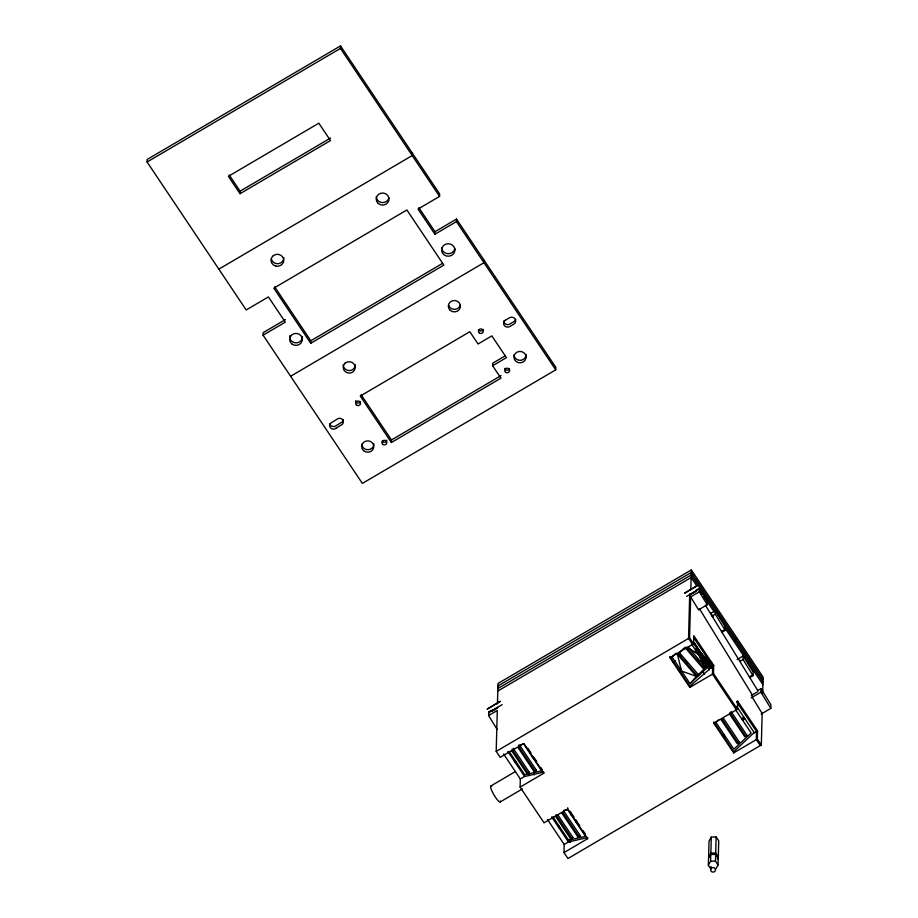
<?xml version="1.0" encoding="UTF-8"?>
<svg xmlns="http://www.w3.org/2000/svg" width="918" height="918" viewBox="0 0 918 918"><rect width="100%" height="100%" fill="white"/><g stroke="black" fill="none" stroke-linecap="round" stroke-linejoin="round"><path stroke-width="1.38" d="M456.51 219.069L555.792 367.315L555.734 369.851L362.369 483.419L263.076 335.173L285.303 322.126L268.423 296.927L246.196 309.974L147.087 162.004L147.155 159.468L340.509 45.9L439.63 193.882L439.561 196.406L418.034 209.052L434.914 234.251L456.441 221.605L456.51 219.069L434.983 231.715L434.914 234.251M240.011 193.721L228.364 176.325L318.833 123.184L330.48 140.58L240.011 193.721L240.08 191.185L229.202 174.948M263.076 335.173L263.145 332.649L285.372 319.59M310.743 343.286L273.805 288.149L406.892 209.981L443.83 265.118L310.743 343.286L310.8 340.762L274.654 286.795M439.561 196.406L340.452 48.425L340.509 45.9M505.336 355.794L492.702 363.218L492.633 365.743L500.953 378.17L391.378 442.522L391.447 439.997L361.13 394.729M412.274 153.042L412.205 155.567L218.851 269.146M484.038 260.184L483.97 262.709L290.604 376.277M497.12 729.431L488.617 715.547L488.709 712.012L490.855 710.75M491.933 710.107L491.91 711.278L497.338 708.076M567.726 807.771L567.691 808.942L544.041 822.826L520.127 787.116L543.777 773.22L523.845 743.465L500.195 757.35L496.202 751.406L497.281 710.463L488.617 715.547M497.453 703.831L497.981 683.485L691.346 569.917L763.11 677.059L762.686 693.147M520.127 787.116L520.334 778.992L503.592 753.999M543.777 773.22L543.8 772.061L524.603 776.49L520.334 778.992M699.39 608.668L752.29 694.88L752.221 697.255L762.158 713.447L761.332 744.968L567.967 858.537L563.985 852.592L564.191 844.468L547.449 819.464M570.514 842.116L570.594 839.293M571.226 815.31L571.294 812.487M563.985 852.592L587.623 838.696L587.658 837.537L568.449 841.967L564.191 844.468M669.91 657.667L669.933 656.508L689.866 686.274L689.843 687.433L713.493 673.537L713.699 665.424L693.767 635.658L693.56 643.782L669.91 657.667L689.843 687.433M689.705 593.969L688.546 638.435L692.528 644.379M693.56 643.782L689.567 637.826L690.646 596.884L698.587 609.839M690.829 589.517L691.346 569.917M695.5 651.941L695.569 649.095L709.465 669.842M707.25 604.744L699.309 591.8L699.401 588.254L707.342 601.175L707.25 604.744L698.77 609.724M711.312 661.993L712.678 666.02L712.46 674.145L736.385 709.855M710.991 866.431L710.922 869.128L708.329 865.261L708.501 858.525L710.773 854.497L715.627 854.337L718.22 858.204L718.037 864.94L715.776 868.967M705.334 605.123L721.996 632.25L725.22 630.345L715.294 614.188L715.386 610.619L710.532 613.465M733.689 752.909L713.756 723.143L713.791 721.984L733.723 751.75L733.689 752.909L757.339 739.013L757.557 730.889L737.624 701.134L736.592 701.742L756.524 731.497L756.317 739.621L760.299 745.565M708.329 865.261L710.601 861.233L710.773 854.497M711.289 837.136L709.017 841.152L708.604 857.171L710.865 853.143L711.289 837.136L716.143 836.975L718.725 840.842L718.312 856.85L717.176 858.858M718.565 615.806L718.633 613.281M718.037 864.94L715.455 861.084L715.627 854.337M718.312 856.85L715.719 852.983L716.143 836.975M721.996 632.25L722.018 631.091L721.559 631.561L724.784 629.668M725.22 630.345L725.312 626.81L715.386 610.619M735.444 641.005L735.513 638.48M713.756 723.143L737.406 709.258L737.624 701.134M757.614 690.325L739.874 661.419L739.897 660.226M752.599 674.994L749.363 676.899L749.799 677.576L753.035 675.682L743.098 659.514L743.19 655.945L737.131 659.514M753.035 675.682L753.127 672.137L743.19 655.945M761.125 714.055L770.822 708.363L760.884 692.172L760.988 688.603L757.752 690.497L757.717 691.69L751.257 695.488M770.822 708.363L770.913 704.795L760.988 688.603M534.207 775.021L534.437 772.176M454.858 248.399L454.812 248.858A6.69 6.277 1.5 0 1 441.604 247.665M526.117 354.394L525.98 355.874A6.07 5.703 1.5 0 1 513.977 354.784M676.153 653.111L672.091 656.921L690.026 683.703L696.418 676.371L698.701 675.028L679.687 653.019L678.551 653.272L681.271 656.416M518.211 747.86L520.495 746.518L536.445 770.328L535.286 771.407L534.161 771.671L518.211 747.86L520.495 746.518M511.67 750.74L526.817 773.358L529.101 772.015L513.162 748.204M526.817 773.358L529.101 772.015M534.161 771.671L536.445 770.328M683.979 648.188L677.404 654.362L681.558 671.058L696.418 676.371L677.404 654.362L679.687 653.019M679.4 670.645L680.559 669.566M697.818 653.375L700.009 651.688M680.399 672.137L681.558 671.058M698.701 675.028L697.565 675.281L705.047 668.27L698.816 654.867L699.975 653.788L700.996 653.18L713.538 665.516M684.874 647.351L703.888 669.348L705.024 669.096L706.171 668.006L688.064 647.052M690.026 683.703L707.296 667.512L691.667 644.184M562.068 813.337L564.352 811.994L580.302 835.805L579.143 836.883L578.019 837.136L562.068 813.337L564.352 811.994M555.528 816.217L570.675 838.834L571.811 838.57L572.958 837.491L557.811 814.874M578.019 837.136L580.302 835.805M718.989 719.54L715.937 722.386L733.884 749.18L751.142 732.989L735.513 709.648M721.25 719.827L723.533 718.496L739.483 742.295L738.336 743.385L737.2 743.637L721.25 719.827L723.533 718.496M723.258 736.121L724.417 735.043M741.675 718.851L743.855 717.165M724.256 737.613L725.404 736.523M742.673 720.343L744.854 718.656M729.535 714.009L744.682 736.626L746.965 735.284L731.015 711.473M744.682 736.626L746.965 735.284M733.723 751.75L753.299 733.39L757.557 730.889M689.866 686.274L713.699 665.424M489.707 711.852L489.214 712.345L502.169 704.634M272.703 256.214L273.989 255.215A6.38 5.99 1.5 0 1 283.478 258.543A6.38 5.99 1.5 0 1 277.615 266.266L275.928 266.036M696.154 590.744L686.653 596.379M497.694 707.399L493.723 709.775M692.195 593.43L699.206 588.702M147.087 162.004L340.452 48.425M240.08 191.185L330.549 138.044M310.8 340.762L442.66 263.317M492.633 365.743L506.426 357.653L491.841 335.885L478.06 343.986L469.832 331.719L360.269 396.071L391.378 442.522M391.447 439.997L501.01 375.634M497.923 686.021L691.277 572.442L763.042 679.584M497.854 688.546L691.22 574.978L762.973 682.108M497.786 691.07L691.151 577.502L696.728 585.833M698.323 588.886L696.165 590.159L696.142 591.318L689.67 595.105M689.613 597.492L699.309 591.8M715.294 614.188L712.058 616.081L712.093 614.899L713.504 617.206M496.202 751.406L689.567 637.826M673.135 662.28L675.51 660.88M678.345 670.427L680.754 669.004M490.82 786.003L515.491 771.51M500.172 801.976L522.376 788.941M739.874 661.419L743.098 659.514M751.199 697.864L760.884 692.172M691.897 593.395L690.118 594.348M493.115 710.096L492.461 710.394M703.234 666.181L705.047 668.27L707.296 667.512M705.047 668.27L706.171 668.006M518.521 745.255L523.742 744.05L541.677 770.833L524.729 774.746L509.1 751.406M514.137 760.861L515.262 760.609M532.211 756.696L533.335 756.443M515.136 762.353L516.26 762.089M533.209 758.188L534.333 757.924L536.709 761.458M738.359 742.559L739.483 742.295M563.675 810.422L567.588 809.527L585.535 836.309L568.586 840.211L552.957 816.882M557.983 826.338L559.119 826.085M576.068 822.172L577.192 821.908L575.62 819.556M558.982 827.829L560.118 827.566M577.055 823.664L578.191 823.4L579.774 825.752M571.822 837.755L572.958 837.491M710.865 853.143L715.719 852.983M710.601 861.233L715.455 861.084M688.362 647.833L698.816 654.867M696.9 658.837L698.713 660.937M686.01 647.087L705.024 669.096M684.885 660.616L687.605 663.76M678.528 654.098L697.542 676.107M700.996 653.18L712.311 667.673M456.441 221.605L555.734 369.851M700.721 591.789L702.316 594.164M703.911 596.551L714.273 612.019M724.635 627.499L762.904 684.644M418.872 207.663L434.983 231.715M693.526 637.436L712.678 666.02M694.639 643.266L711.175 667.971M693.687 642.267L710.991 668.04M736.752 706.562L754.321 732.793M702.855 656.404L710.716 668.143M693.538 643.369L710.165 668.201M713.493 673.537L737.406 709.258M757.339 739.013L761.332 744.968M698.977 652.296L699.975 653.788M742.834 717.773L743.832 719.264M702.993 671.999L704.531 674.305M729.867 712.563L745.806 736.362M722.386 719.574L738.336 743.385M527.816 748.193L530.971 752.909M540.645 767.356L542.228 769.709M570.089 811.305L574.037 817.204M582.93 830.469L585.294 834.003M567.691 808.942L587.623 838.696M519.347 747.596L535.286 771.407M563.193 813.073L579.143 836.883M512.003 749.295L527.953 773.094M555.86 814.759L571.811 838.57M507.826 751.44L524.603 776.49M551.672 816.917L568.449 841.967M488.709 712.012L489.145 712.689M721.766 631.905L739.69 661.121M528.263 772.922L529.066 775.63M568.988 839.419L569.722 842.185M275.779 266.082A6.38 5.99 1.5 0 1 272.577 256.329M283.823 257.556A6.38 5.99 1.5 0 1 277.684 263.741L275.997 263.5A6.437 6.036 1.5 0 1 271.407 259.255M302.424 336.665A6.38 5.99 1.5 0 1 295.458 342.827A6.38 5.99 1.5 0 1 289.836 335.518M388.957 197.886A6.437 6.047 1.5 0 1 376.242 196.727M503.603 321.002A4.028 3.775 1.5 0 0 509.777 324.077L513.885 321.656A4.028 3.775 1.5 0 0 515.664 319.303M329.814 423.542A3.775 3.534 1.5 0 0 335.873 425.86L341.955 422.119A3.775 3.534 1.5 0 0 343.378 419.767M386.88 440.17A2.444 2.295 1.5 0 1 382.267 441.099M460.366 304.948A6.07 5.703 1.5 0 1 448.638 305.327M343.24 364.836A6.128 5.749 1.5 0 0 347.83 370.367L349.437 370.597A6.07 5.703 1.5 0 0 355.277 364.698M373.878 443.807A6.07 5.703 1.5 0 1 368.049 449.705A6.07 5.703 1.5 0 1 361.738 444.209M483.247 329.378A2.444 2.295 1.5 0 1 478.748 329.723M509.547 368.634A2.444 2.295 1.5 0 1 504.831 368.416M360.476 401.499A2.444 2.295 1.5 0 1 355.702 400.684M500.413 801.047A9.26 1.779 59.6 0 1 493.93 794.827A9.26 1.779 59.6 0 1 491.773 786.29M454.903 249.765L454.743 251.394A6.69 6.277 1.5 0 1 444.128 254.917A6.69 6.277 1.5 0 1 445.173 244.395A6.69 6.277 1.5 0 1 454.903 249.765M526.06 356.918L525.911 358.399A6.07 5.703 1.5 0 1 516.26 361.612A6.07 5.703 1.5 0 1 517.213 352.042A6.07 5.703 1.5 0 1 526.06 356.918M487.297 709.075L500.253 701.363L487.297 709.075M684.736 593.108L697.68 585.397L684.736 593.108M344.939 363.298L344.686 363.539A6.128 5.749 1.5 0 0 347.773 372.892L349.379 373.121A6.07 5.703 1.5 0 0 354.945 365.766A6.07 5.703 1.5 0 0 345.902 362.599L344.939 363.298M505.416 320.198L504.613 320.818A4.028 3.775 1.5 0 0 509.708 326.601L513.828 324.18A4.028 3.775 1.5 0 0 515.078 318.982A4.028 3.775 1.5 0 0 509.536 317.777L505.416 320.198M335.988 428.247L335.816 428.385A3.775 3.534 1.5 0 1 330.239 427.375A3.775 3.534 1.5 0 1 332.018 422.326L337.25 419.056A3.775 3.534 1.5 0 1 342.54 419.675A3.775 3.534 1.5 0 1 341.886 424.644L335.988 428.247M291.649 343.78A6.38 5.99 1.5 0 0 302.206 340.739A6.38 5.99 1.5 0 0 294.104 333.67A6.38 5.99 1.5 0 0 291.649 343.78M378.239 203.475A6.437 6.047 1.5 0 0 388.888 200.411A6.437 6.047 1.5 0 0 380.706 193.273A6.437 6.047 1.5 0 0 378.239 203.475M383.047 444.507A2.444 2.295 1.5 0 0 386.811 442.694A2.444 2.295 1.5 0 0 383.242 440.537A2.444 2.295 1.5 0 0 383.047 444.507M479.54 333.131A2.444 2.295 1.5 0 0 483.293 331.318A2.444 2.295 1.5 0 0 479.735 329.172A2.444 2.295 1.5 0 0 479.54 333.131M450.245 310.353A6.07 5.703 1.5 0 0 460.297 307.473A6.07 5.703 1.5 0 0 452.574 300.737A6.07 5.703 1.5 0 0 450.245 310.353M363.62 450.704A6.07 5.703 1.5 0 0 373.672 447.823A6.07 5.703 1.5 0 0 365.949 441.088A6.07 5.703 1.5 0 0 363.62 450.704M505.829 372.398A2.444 2.295 1.5 0 0 509.593 370.574A2.444 2.295 1.5 0 0 506.025 368.428A2.444 2.295 1.5 0 0 505.829 372.398M356.758 405.251A2.444 2.295 1.5 0 0 360.522 403.438A2.444 2.295 1.5 0 0 356.953 401.281A2.444 2.295 1.5 0 0 356.758 405.251M711.416 871.492A2.433 2.284 1.5 0 0 715.432 870.333A2.433 2.284 1.5 0 0 712.345 867.648A2.433 2.284 1.5 0 0 711.416 871.492"/></g></svg>
